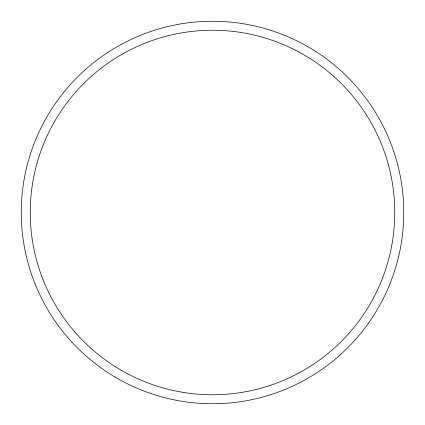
<?xml version="1.0" encoding="UTF-8"?>
<svg xmlns="http://www.w3.org/2000/svg" width="425" height="425" viewBox="0 0 425 425"><rect width="100%" height="100%" fill="white"/><g stroke="black" fill="none" stroke-linecap="round" stroke-linejoin="round"><path stroke-width="0.64" d="M121.369 370.345A182.261 182.261 0 0 0 394.761 212.5A182.261 182.261 0 0 0 121.369 54.655A182.261 182.261 0 0 0 121.369 370.345M114.793 376.906A191.25 191.25 0 0 0 403.734 214.912A191.25 191.25 0 0 0 118.973 45.682A191.25 191.25 0 0 0 114.793 376.906"/></g></svg>
